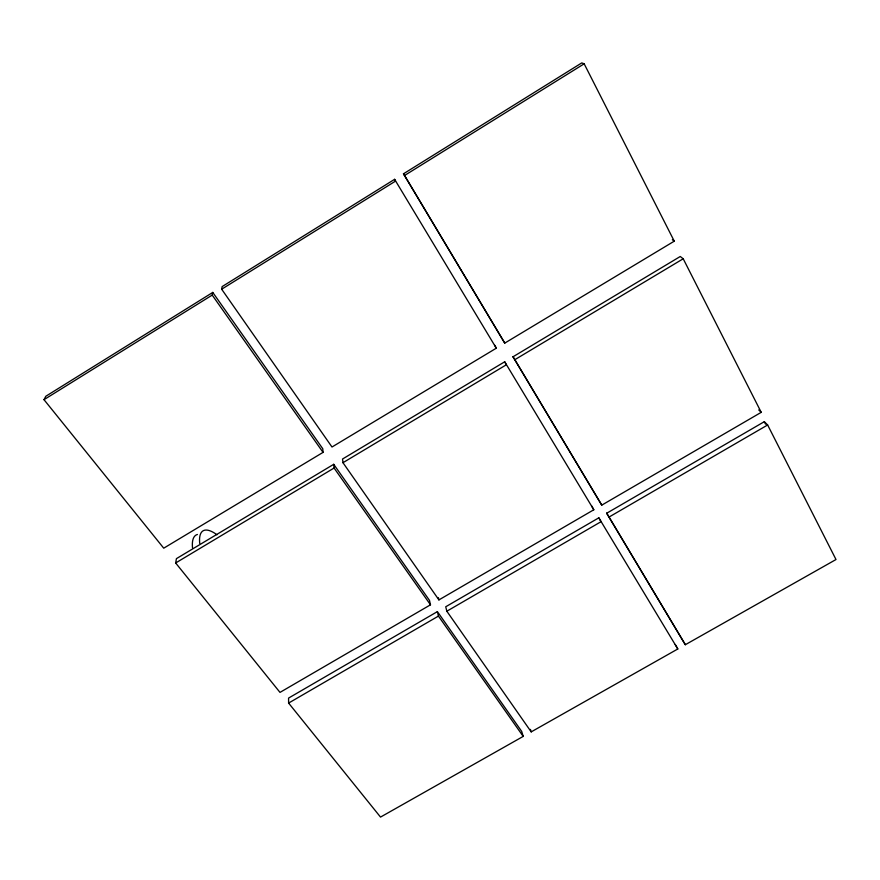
<?xml version="1.0" encoding="UTF-8"?>
<svg xmlns="http://www.w3.org/2000/svg" width="880" height="880" viewBox="0 0 880 880"><rect width="100%" height="100%" fill="white"/><g stroke="black" fill="none" stroke-linecap="round" stroke-linejoin="round"><path stroke-width="1.32" d="M175.659 562.98L176.418 558.646L333.718 464.31L429.484 600.391L430.485 604.813L279.994 692.395L175.659 562.98L334.081 468.028L333.718 464.31M221.661 289.212L222.134 286.594L394.614 179.322L496.309 348.194L331.991 447.007L221.661 289.212L395.494 181.126L394.614 179.322M44 399.674L212.212 295.086L212.762 292.424L322.773 448.745L323.059 452.375L163.735 548.185L44 399.674L45.815 396.264L212.762 292.424M403.491 173.789L581.768 62.909L584.166 63.811L674.267 241.175L504.757 343.112L403.491 173.789L504.757 343.112M404.448 175.56L584.166 63.811M593.802 509.773L504.702 361.779L342.54 459.019L342.969 462.704L438.922 599.907L593.802 509.773L591.679 505.934M513.04 356.774L680.251 256.498L683.21 258.775L761.222 412.335L601.766 505.142L513.04 356.774L601.766 505.142M342.969 462.704L506.33 364.793L504.702 361.779M514.723 359.755L683.21 258.775M437.393 611.622L288.574 698.082L288.607 703.076L380.523 817.091L523.215 736.395L521.686 731.401L437.393 611.622L438.438 616.099L523.215 736.395M677.809 648.978L598.84 517.814L445.731 606.771L446.831 611.215L531.201 731.885L677.809 648.978L675.268 644.479M606.716 513.238L764.291 421.696L767.646 424.974L836 559.526L685.333 644.721L606.716 513.238L685.333 644.721M288.607 703.076L438.438 616.099M446.831 611.215L601.018 521.708L598.84 517.814M608.938 517.11L767.646 424.974M672.331 239.734L674.267 241.175M758.736 409.926L761.222 412.335M212.212 295.086L323.059 452.375M334.081 468.028L430.485 604.813M494.747 345.279L496.309 348.194M764.291 421.696L765.534 424.127M530.42 729.399L531.201 731.885M438.394 597.707L438.922 599.907M199.727 543.411A56.386 17.094 59.2 0 1 217.008 534.787M192.5 547.756A56.353 17.468 59.2 0 1 197.417 534.479"/></g></svg>
